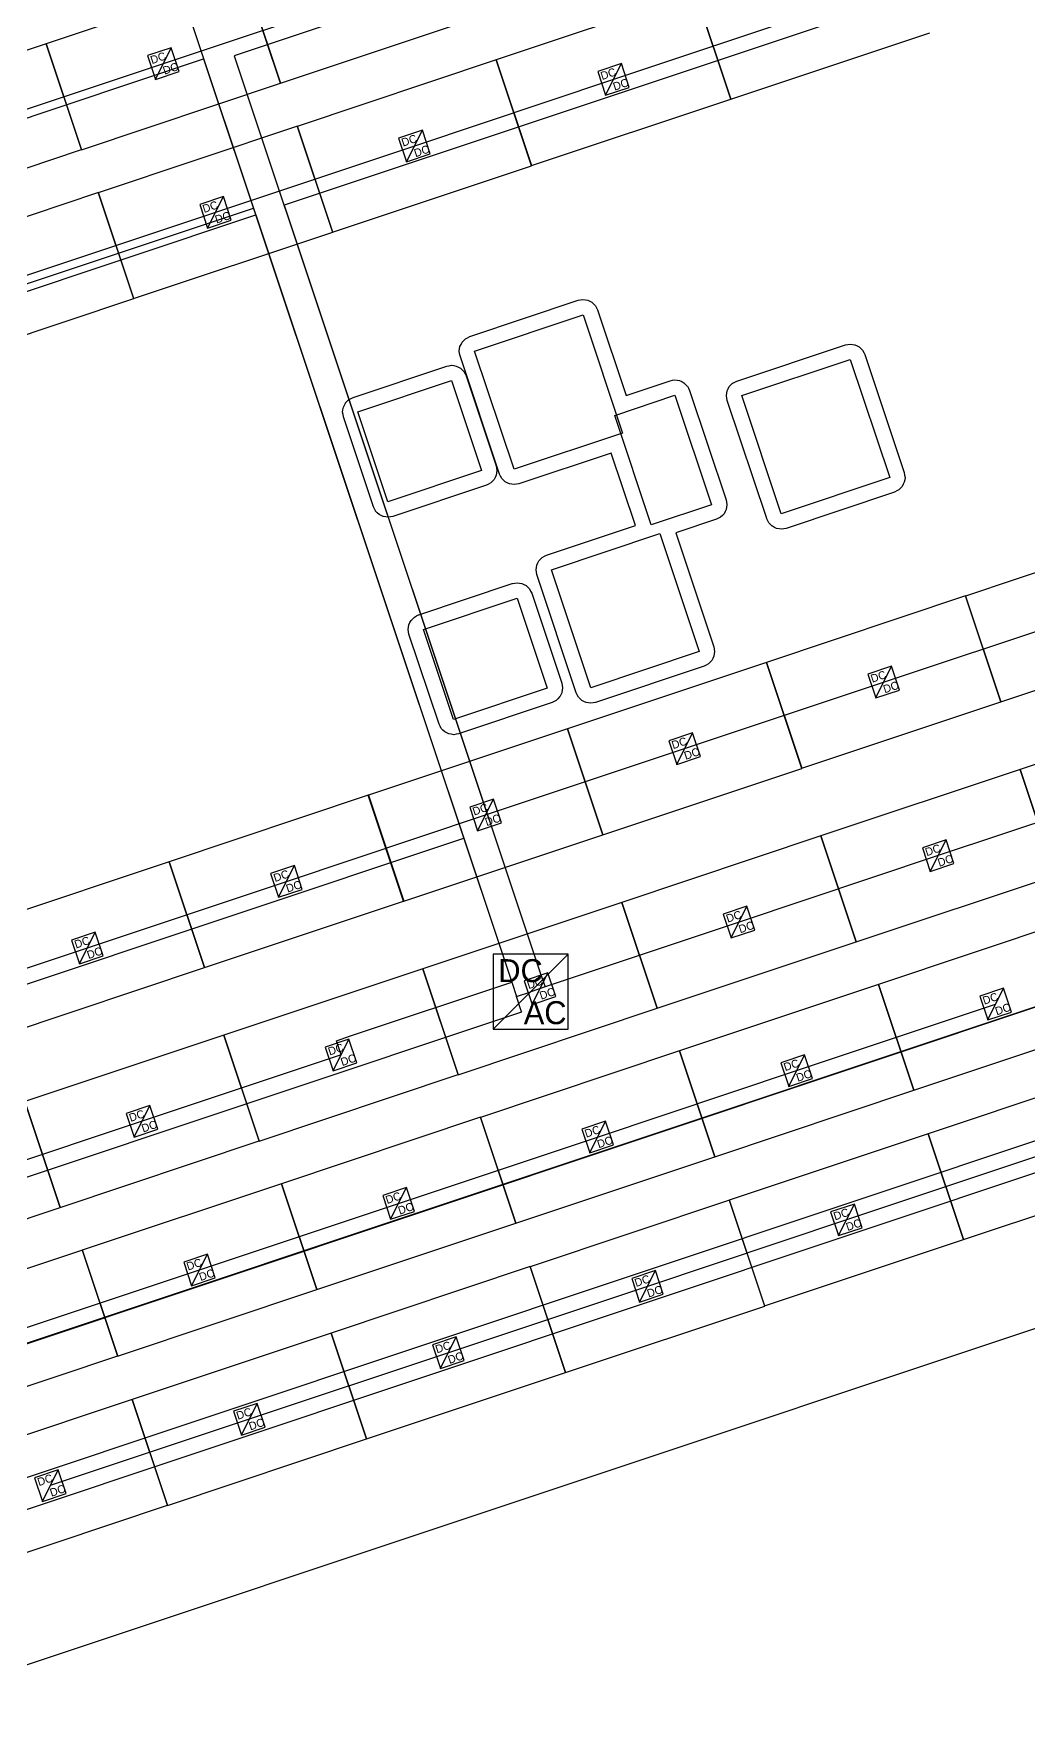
# Model space of a CAD drawing. Header units: feet. Extents: x -377 to 137, y -256 to 143.
# Drawn here: x -195.4 to -162.7, y 30.3 to 85.1 of the extents above; entities that cross this region are included whole.
import ezdxf

# ---------------------------------------------------------------- set-up
doc = ezdxf.new("R2010")
doc.units = ezdxf.units.FT
for name, color, linetype in [('Buildings', 7, 'CONTINUOUS'), ('Connections', 7, 'CONTINUOUS'), ('Inverters', 7, 'CONTINUOUS'), ('Modules', 7, 'CONTINUOUS'), ('Obstructions', 7, 'CONTINUOUS'), ('Setbacks', 7, 'CONTINUOUS'), ('Strings', 7, 'CONTINUOUS')]:
    doc.layers.add(name, color=color, linetype=linetype)

msp = doc.modelspace()

# ---------------------------------------------------------------- linework, layer by layer
at = {"layer": 'Buildings', "color": 252}
msp.add_line((-357.301, -22.374), (-122.284, 56.066), dxfattribs=at)
at = {"layer": 'Connections', "color": 91}
for p, q in [((-157.089, 89.507), (-187.168, 79.467)), ((-191.444, 89.168), (-179.701, 53.984)), ((-191.443, 89.166), (-179.701, 53.984)), ((-191.392, 89.011), (-179.701, 53.984)), ((-178.385, 87.849), (-188.805, 84.371)), ((-309.056, 44.472), (-189.81, 84.272)), ((-189.81, 84.272), (-179.701, 53.984)), ((-188.805, 84.371), (-178.767, 54.296)), ((-313.952, 37.394), (-188.175, 79.374)), ((-227.974, 65.849), (-188.102, 79.157)), ((-188.175, 79.374), (-179.701, 53.984)), ((-188.102, 79.157), (-179.701, 53.984)), ((-187.168, 79.467), (-178.767, 54.296)), ((-300.35, 7.187), (-131.801, 63.442)), ((-228.496, 31.156), (-131.798, 63.431)), ((-338.203, -9.848), (-130.48, 59.482)), ((-266.379, 14.121), (-130.479, 59.479)), ((-199.53, 52.621), (-181.279, 58.712)), ((-181.279, 58.712), (-179.701, 53.984)), ((-200.746, 34.98), (-130.164, 58.538)), ((-178.767, 54.296), (-178.611, 53.829)), ((-178.767, 54.296), (-178.611, 53.829)), ((-184.99, 52.221), (-179.701, 53.986)), ((-179.701, 53.986), (-179.701, 53.984)), ((-179.701, 53.984), (-179.545, 53.517)), ((-179.701, 53.984), (-179.545, 53.517)), ((-179.701, 53.984), (-179.545, 53.517)), ((-179.701, 53.984), (-179.545, 53.517)), ((-179.701, 53.984), (-179.545, 53.517)), ((-179.701, 53.984), (-179.545, 53.517)), ((-179.701, 53.984), (-179.545, 53.517)), ((-179.701, 53.984), (-179.545, 53.517)), ((-178.611, 53.829), (-179.078, 53.673)), ((-178.611, 53.829), (-179.078, 53.673)), ((-179.545, 53.517), (-179.078, 53.673)), ((-179.545, 53.517), (-179.078, 53.673)), ((-179.545, 53.517), (-179.078, 53.673)), ((-179.545, 53.517), (-179.078, 53.673)), ((-179.545, 53.517), (-179.078, 53.673)), ((-179.545, 53.517), (-179.078, 53.673)), ((-179.545, 53.517), (-179.078, 53.673)), ((-179.545, 53.517), (-179.078, 53.673)), ((-179.545, 53.517), (-179.078, 53.673)), ((-179.389, 53.05), (-179.545, 53.517)), ((-334.63, 1.19), (-179.375, 53.008)), ((-179.375, 53.008), (-179.389, 53.05)), ((-185.457, 52.065), (-184.99, 52.221)), ((-185.301, 51.598), (-185.457, 52.065))]:
    msp.add_line(p, q, dxfattribs=at)
at = {"layer": 'Inverters'}
for p, q in [((-177.848, 54.903), (-180.308, 54.903)), ((-180.308, 54.903), (-180.308, 52.443)), ((-180.308, 52.443), (-177.848, 54.903)), ((-177.848, 52.443), (-177.848, 54.903)), ((-180.308, 52.443), (-177.848, 52.443))]:
    msp.add_line(p, q, dxfattribs=at)
at = {"layer": 'Modules', "color": 254}
for p, q in [((-188.446, 86.944), (-194.975, 84.764)), ((-187.287, 83.471), (-188.446, 86.944)), ((-188.445, 86.941), (-187.286, 83.469)), ((-173.68, 86.421), (-180.209, 84.242)), ((-172.521, 82.949), (-173.68, 86.421)), ((-173.679, 86.419), (-172.52, 82.946)), ((-187.286, 83.469), (-180.757, 85.648)), ((-172.52, 82.946), (-165.991, 85.126)), ((-194.973, 84.767), (-201.502, 82.588)), ((-194.975, 84.764), (-193.816, 81.292)), ((-193.814, 81.294), (-194.973, 84.767)), ((-190.872, 84.637), (-191.65, 84.377)), ((-191.39, 83.599), (-190.872, 84.637)), ((-190.612, 83.859), (-190.872, 84.637)), ((-191.65, 84.377), (-191.39, 83.599)), ((-180.209, 84.237), (-186.738, 82.058)), ((-180.209, 84.242), (-179.05, 80.77)), ((-179.05, 80.765), (-180.209, 84.237)), ((-176.105, 84.114), (-176.883, 83.855)), ((-176.624, 83.077), (-176.105, 84.114)), ((-175.846, 83.336), (-176.105, 84.114)), ((-193.816, 81.292), (-187.287, 83.471)), ((-191.39, 83.599), (-190.612, 83.859)), ((-176.883, 83.855), (-176.624, 83.077)), ((-176.624, 83.077), (-175.846, 83.336)), ((-179.05, 80.77), (-172.521, 82.949)), ((-186.736, 82.061), (-193.265, 79.881)), ((-186.738, 82.058), (-185.579, 78.586)), ((-185.577, 78.588), (-186.736, 82.061)), ((-182.635, 81.93), (-183.413, 81.671)), ((-183.154, 80.893), (-182.635, 81.93)), ((-182.376, 81.152), (-182.635, 81.93)), ((-200.343, 79.115), (-193.814, 81.294)), ((-183.413, 81.671), (-183.154, 80.893)), ((-183.154, 80.893), (-182.376, 81.152)), ((-185.579, 78.586), (-179.05, 80.765)), ((-193.263, 79.884), (-199.792, 77.705)), ((-193.265, 79.881), (-192.106, 76.409)), ((-192.104, 76.411), (-193.263, 79.884)), ((-189.162, 79.754), (-189.94, 79.494)), ((-189.94, 79.494), (-189.68, 78.716)), ((-189.68, 78.716), (-189.162, 79.754)), ((-188.902, 78.976), (-189.162, 79.754)), ((-189.68, 78.716), (-188.902, 78.976)), ((-192.106, 76.409), (-185.577, 78.588)), ((-198.633, 74.232), (-192.104, 76.411)), ((-158.289, 68.829), (-164.818, 66.649)), ((-164.819, 66.652), (-171.348, 64.473)), ((-163.66, 63.179), (-164.819, 66.652)), ((-164.818, 66.649), (-163.659, 63.177)), ((-163.659, 63.177), (-157.13, 65.356)), ((-171.348, 64.472), (-177.877, 62.292)), ((-171.348, 64.473), (-170.189, 61)), ((-170.189, 60.999), (-171.348, 64.472)), ((-167.244, 64.345), (-168.022, 64.085)), ((-167.763, 63.307), (-167.244, 64.345)), ((-166.985, 63.567), (-167.244, 64.345)), ((-168.022, 64.085), (-167.763, 63.307)), ((-170.189, 61), (-163.66, 63.179)), ((-167.763, 63.307), (-166.985, 63.567)), ((-156.5, 63.138), (-163.029, 60.959)), ((-177.878, 62.295), (-184.407, 60.116)), ((-176.719, 58.822), (-177.878, 62.295)), ((-177.877, 62.292), (-176.718, 58.82)), ((-173.774, 62.165), (-174.552, 61.905)), ((-174.293, 61.127), (-173.774, 62.165)), ((-173.515, 61.387), (-173.774, 62.165)), ((-174.552, 61.905), (-174.293, 61.127)), ((-176.718, 58.82), (-170.189, 60.999)), ((-174.293, 61.127), (-173.515, 61.387)), ((-163.03, 60.962), (-169.559, 58.783)), ((-161.871, 57.489), (-163.03, 60.962)), ((-163.029, 60.959), (-161.87, 57.487)), ((-184.408, 60.114), (-190.937, 57.935)), ((-183.249, 56.642), (-184.408, 60.114)), ((-184.407, 60.116), (-183.248, 56.643)), ((-180.304, 59.988), (-181.082, 59.728)), ((-180.822, 58.95), (-180.304, 59.988)), ((-180.044, 59.21), (-180.304, 59.988)), ((-181.082, 59.728), (-180.822, 58.95)), ((-180.822, 58.95), (-180.044, 59.21)), ((-183.248, 56.643), (-176.719, 58.822)), ((-169.56, 58.781), (-176.089, 56.602)), ((-168.401, 55.309), (-169.56, 58.781)), ((-169.559, 58.783), (-168.4, 55.31)), ((-165.456, 58.655), (-166.234, 58.395)), ((-165.974, 57.617), (-165.456, 58.655)), ((-165.196, 57.877), (-165.456, 58.655)), ((-166.234, 58.395), (-165.974, 57.617)), ((-190.938, 57.934), (-197.467, 55.755)), ((-189.779, 54.462), (-190.938, 57.934)), ((-190.937, 57.935), (-189.778, 54.463)), ((-186.834, 57.807), (-187.612, 57.548)), ((-187.352, 56.77), (-186.834, 57.807)), ((-186.574, 57.029), (-186.834, 57.807)), ((-165.974, 57.617), (-165.196, 57.877)), ((-187.612, 57.548), (-187.352, 56.77)), ((-187.352, 56.77), (-186.574, 57.029)), ((-168.4, 55.31), (-161.871, 57.489)), ((-189.778, 54.463), (-183.249, 56.642)), ((-176.09, 56.601), (-182.619, 54.422)), ((-174.931, 53.129), (-176.09, 56.601)), ((-176.089, 56.602), (-174.93, 53.13)), ((-171.986, 56.474), (-172.764, 56.215)), ((-172.504, 55.437), (-171.986, 56.474)), ((-171.726, 55.696), (-171.986, 56.474)), ((-172.764, 56.215), (-172.504, 55.437)), ((-161.145, 56.09), (-167.674, 53.911)), ((-193.363, 55.627), (-194.142, 55.367)), ((-194.142, 55.367), (-193.882, 54.589)), ((-193.882, 54.589), (-193.363, 55.627)), ((-193.104, 54.849), (-193.363, 55.627)), ((-172.504, 55.437), (-171.726, 55.696)), ((-193.882, 54.589), (-193.104, 54.849)), ((-174.93, 53.13), (-168.401, 55.309)), ((-196.308, 52.282), (-189.779, 54.462)), ((-182.616, 54.424), (-189.146, 52.245)), ((-182.619, 54.422), (-181.46, 50.949)), ((-181.457, 50.952), (-182.616, 54.424)), ((-178.515, 54.294), (-179.293, 54.034)), ((-179.034, 53.256), (-178.515, 54.294)), ((-178.256, 53.516), (-178.515, 54.294)), ((-179.293, 54.034), (-179.034, 53.256)), ((-167.672, 53.909), (-174.201, 51.73)), ((-167.674, 53.911), (-166.515, 50.438)), ((-166.513, 50.437), (-167.672, 53.909)), ((-163.571, 53.783), (-164.349, 53.523)), ((-164.089, 52.745), (-163.571, 53.783)), ((-163.311, 53.005), (-163.571, 53.783)), ((-179.034, 53.256), (-178.256, 53.516)), ((-164.349, 53.523), (-164.089, 52.745)), ((-181.46, 50.949), (-174.931, 53.129)), ((-164.089, 52.745), (-163.311, 53.005)), ((-189.146, 52.248), (-195.675, 50.068)), ((-187.987, 48.775), (-189.146, 52.248)), ((-189.146, 52.245), (-187.987, 48.773)), ((-185.042, 52.117), (-185.82, 51.858)), ((-185.561, 51.08), (-185.042, 52.117)), ((-184.783, 51.339), (-185.042, 52.117)), ((-166.515, 50.438), (-159.986, 52.617)), ((-185.82, 51.858), (-185.561, 51.08)), ((-174.202, 51.729), (-180.731, 49.55)), ((-173.043, 48.257), (-174.202, 51.729)), ((-174.201, 51.73), (-173.042, 48.258)), ((-170.098, 51.602), (-170.876, 51.343)), ((-170.616, 50.565), (-170.098, 51.602)), ((-169.838, 50.824), (-170.098, 51.602)), ((-185.561, 51.08), (-184.783, 51.339)), ((-170.876, 51.343), (-170.616, 50.565)), ((-159.508, 51.192), (-166.038, 49.013)), ((-187.987, 48.773), (-181.457, 50.952)), ((-173.042, 48.258), (-166.513, 50.437)), ((-170.616, 50.565), (-169.838, 50.824)), ((-194.52, 46.595), (-195.679, 50.067)), ((-195.675, 50.068), (-194.516, 46.596)), ((-191.572, 49.941), (-192.35, 49.681)), ((-192.09, 48.903), (-191.572, 49.941)), ((-191.312, 49.163), (-191.572, 49.941)), ((-192.35, 49.681), (-192.09, 48.903)), ((-180.732, 49.552), (-187.261, 47.373)), ((-179.573, 46.08), (-180.732, 49.552)), ((-180.731, 49.55), (-179.572, 46.077)), ((-176.628, 49.422), (-177.406, 49.162)), ((-177.146, 48.384), (-176.628, 49.422)), ((-176.368, 48.644), (-176.628, 49.422)), ((-192.09, 48.903), (-191.312, 49.163)), ((-177.406, 49.162), (-177.146, 48.384)), ((-166.038, 49.015), (-172.567, 46.836)), ((-164.879, 45.543), (-166.038, 49.015)), ((-166.038, 49.013), (-164.879, 45.54)), ((-194.516, 46.596), (-187.987, 48.775)), ((-179.572, 46.077), (-173.043, 48.257)), ((-177.146, 48.384), (-176.368, 48.644)), ((-164.879, 45.54), (-158.349, 47.72)), ((-187.261, 47.372), (-193.79, 45.193)), ((-187.261, 47.373), (-186.102, 43.901)), ((-186.102, 43.899), (-187.261, 47.372)), ((-183.157, 47.245), (-183.935, 46.986)), ((-183.676, 46.208), (-183.157, 47.245)), ((-182.898, 46.467), (-183.157, 47.245)), ((-183.935, 46.986), (-183.676, 46.208)), ((-172.565, 46.831), (-179.094, 44.652)), ((-172.567, 46.836), (-171.408, 43.364)), ((-171.406, 43.359), (-172.565, 46.831)), ((-168.464, 46.708), (-169.242, 46.449)), ((-168.982, 45.671), (-168.464, 46.708)), ((-168.204, 45.93), (-168.464, 46.708)), ((-201.049, 44.416), (-194.52, 46.595)), ((-186.102, 43.901), (-179.573, 46.08)), ((-183.676, 46.208), (-182.898, 46.467)), ((-169.242, 46.449), (-168.982, 45.671)), ((-171.408, 43.364), (-164.879, 45.543)), ((-168.982, 45.671), (-168.204, 45.93)), ((-193.785, 45.195), (-200.314, 43.016)), ((-193.79, 45.193), (-192.631, 41.72)), ((-192.626, 41.723), (-193.785, 45.195)), ((-189.687, 45.065), (-190.465, 44.805)), ((-190.206, 44.027), (-189.687, 45.065)), ((-189.428, 44.287), (-189.687, 45.065)), ((-190.465, 44.805), (-190.206, 44.027)), ((-179.098, 44.655), (-185.627, 42.475)), ((-177.939, 41.182), (-179.098, 44.655)), ((-179.094, 44.652), (-177.935, 41.18)), ((-174.991, 44.524), (-175.769, 44.265)), ((-175.509, 43.487), (-174.991, 44.524)), ((-174.731, 43.746), (-174.991, 44.524)), ((-192.631, 41.72), (-186.102, 43.899)), ((-190.206, 44.027), (-189.428, 44.287)), ((-175.769, 44.265), (-175.509, 43.487)), ((-177.935, 41.18), (-171.406, 43.359)), ((-175.509, 43.487), (-174.731, 43.746)), ((-185.627, 42.474), (-192.157, 40.295)), ((-185.627, 42.475), (-184.468, 39.003)), ((-184.468, 39.002), (-185.627, 42.474)), ((-181.524, 42.348), (-182.302, 42.088)), ((-182.042, 41.31), (-181.524, 42.348)), ((-181.264, 41.57), (-181.524, 42.348)), ((-199.155, 39.544), (-192.626, 41.723)), ((-182.302, 42.088), (-182.042, 41.31)), ((-184.468, 39.003), (-177.939, 41.182)), ((-182.042, 41.31), (-181.264, 41.57)), ((-192.154, 40.298), (-198.683, 38.118)), ((-192.157, 40.295), (-190.998, 36.823)), ((-190.995, 36.825), (-192.154, 40.298)), ((-188.053, 40.167), (-188.831, 39.908)), ((-188.572, 39.13), (-188.053, 40.167)), ((-187.794, 39.389), (-188.053, 40.167)), ((-188.831, 39.908), (-188.572, 39.13)), ((-190.998, 36.823), (-184.468, 39.002)), ((-188.572, 39.13), (-187.794, 39.389)), ((-194.58, 37.991), (-195.358, 37.731)), ((-195.099, 36.953), (-194.58, 37.991)), ((-194.32, 37.213), (-194.58, 37.991)), ((-195.358, 37.731), (-195.099, 36.953)), ((-197.524, 34.646), (-190.995, 36.825)), ((-195.099, 36.953), (-194.32, 37.213))]:
    msp.add_line(p, q, dxfattribs=at)
at = {"layer": 'Obstructions', "color": 252}
for p, q in [((-180.922, 74.684), (-177.362, 75.875)), ((-177.362, 75.875), (-176.07, 71.996)), ((-179.627, 70.809), (-180.922, 74.684)), ((-172.157, 73.227), (-168.598, 74.414)), ((-168.598, 74.414), (-167.305, 70.539)), ((-184.747, 72.69), (-181.678, 73.716)), ((-181.678, 73.716), (-180.692, 70.765)), ((-176.324, 72.577), (-174.349, 73.238)), ((-174.349, 73.238), (-173.149, 69.644)), ((-170.862, 69.348), (-172.157, 73.227)), ((-183.764, 69.739), (-184.747, 72.69)), ((-175.125, 68.987), (-176.324, 72.577)), ((-176.07, 71.996), (-179.627, 70.809)), ((-180.692, 70.765), (-183.764, 69.739)), ((-167.305, 70.539), (-170.862, 69.348)), ((-173.149, 69.644), (-175.125, 68.987)), ((-178.404, 67.515), (-174.847, 68.702)), ((-174.847, 68.702), (-173.552, 64.827)), ((-177.112, 63.636), (-178.404, 67.515)), ((-182.597, 65.557), (-179.524, 66.584)), ((-179.524, 66.584), (-178.541, 63.633)), ((-181.611, 62.606), (-182.597, 65.557)), ((-173.552, 64.827), (-177.112, 63.636)), ((-178.541, 63.633), (-181.611, 62.606))]:
    msp.add_line(p, q, dxfattribs=at)
at = {"layer": 'Setbacks', "color": 2}
for p, q in [((-181.082, 75.161), (-177.522, 76.352)), ((-177.522, 76.352), (-177.522, 76.352)), ((-177.522, 76.352), (-177.522, 76.352)), ((-177.522, 76.352), (-177.521, 76.352)), ((-177.521, 76.352), (-177.444, 76.365)), ((-177.444, 76.365), (-177.367, 76.378)), ((-177.367, 76.378), (-177.367, 76.378)), ((-177.367, 76.378), (-177.367, 76.378)), ((-177.367, 76.378), (-177.366, 76.378)), ((-177.366, 76.378), (-177.366, 76.378)), ((-177.366, 76.378), (-177.289, 76.366)), ((-177.289, 76.366), (-177.212, 76.355)), ((-177.212, 76.355), (-177.211, 76.355)), ((-177.211, 76.355), (-177.211, 76.355)), ((-177.211, 76.355), (-177.211, 76.355)), ((-177.211, 76.355), (-177.21, 76.354)), ((-177.21, 76.354), (-177.14, 76.319)), ((-177.14, 76.319), (-177.071, 76.285)), ((-177.071, 76.285), (-177.07, 76.284)), ((-177.07, 76.284), (-177.07, 76.284)), ((-177.07, 76.284), (-177.07, 76.284)), ((-177.07, 76.284), (-177.069, 76.284)), ((-177.069, 76.284), (-177.014, 76.229)), ((-177.014, 76.229), (-176.958, 76.174)), ((-176.958, 76.174), (-176.958, 76.174)), ((-176.958, 76.174), (-176.958, 76.174)), ((-176.958, 76.174), (-176.958, 76.174)), ((-176.958, 76.174), (-176.957, 76.173)), ((-176.957, 76.173), (-176.921, 76.104)), ((-176.921, 76.104), (-176.885, 76.035)), ((-176.885, 76.035), (-176.885, 76.034)), ((-176.885, 76.034), (-176.885, 76.034)), ((-176.885, 76.034), (-176.885, 76.034)), ((-176.885, 76.034), (-175.951, 73.232)), ((-181.221, 75.089), (-181.152, 75.125)), ((-181.152, 75.125), (-181.082, 75.161)), ((-181.082, 75.161), (-181.082, 75.161)), ((-181.425, 74.68), (-181.414, 74.758)), ((-181.425, 74.68), (-181.425, 74.68)), ((-181.425, 74.68), (-181.425, 74.68)), ((-181.425, 74.679), (-181.425, 74.68)), ((-181.425, 74.68), (-181.425, 74.68)), ((-181.412, 74.602), (-181.425, 74.679)), ((-181.414, 74.758), (-181.402, 74.835)), ((-181.399, 74.525), (-181.412, 74.602)), ((-181.402, 74.836), (-181.367, 74.906)), ((-181.402, 74.835), (-181.402, 74.836)), ((-181.402, 74.836), (-181.402, 74.836)), ((-181.402, 74.836), (-181.402, 74.836)), ((-181.402, 74.836), (-181.402, 74.836)), ((-181.367, 74.906), (-181.332, 74.976)), ((-181.332, 74.976), (-181.331, 74.977)), ((-181.332, 74.976), (-181.332, 74.976)), ((-181.332, 74.976), (-181.332, 74.976)), ((-181.332, 74.976), (-181.332, 74.976)), ((-181.331, 74.977), (-181.277, 75.032)), ((-181.277, 75.032), (-181.222, 75.088)), ((-181.222, 75.088), (-181.221, 75.089)), ((-181.221, 75.089), (-181.221, 75.089)), ((-181.221, 75.089), (-181.221, 75.089)), ((-181.221, 75.089), (-181.221, 75.089)), ((-172.317, 73.704), (-168.757, 74.891)), ((-168.757, 74.891), (-168.756, 74.891)), ((-168.756, 74.891), (-168.679, 74.904)), ((-168.679, 74.904), (-168.602, 74.917)), ((-168.602, 74.917), (-168.602, 74.917)), ((-168.602, 74.917), (-168.602, 74.917)), ((-168.602, 74.917), (-168.601, 74.917)), ((-168.601, 74.917), (-168.524, 74.906)), ((-168.524, 74.906), (-168.446, 74.894)), ((-168.446, 74.894), (-168.446, 74.894)), ((-168.446, 74.894), (-168.446, 74.894)), ((-168.446, 74.894), (-168.445, 74.894)), ((-168.445, 74.894), (-168.376, 74.859)), ((-168.376, 74.859), (-168.306, 74.824)), ((-168.306, 74.824), (-168.305, 74.823)), ((-168.305, 74.823), (-168.305, 74.823)), ((-168.305, 74.823), (-168.305, 74.823)), ((-168.305, 74.823), (-168.249, 74.768)), ((-168.249, 74.768), (-168.193, 74.713)), ((-168.193, 74.713), (-168.193, 74.713)), ((-168.193, 74.713), (-168.193, 74.713)), ((-168.193, 74.713), (-168.193, 74.712)), ((-168.193, 74.712), (-168.156, 74.642)), ((-168.156, 74.642), (-168.121, 74.574)), ((-168.121, 74.574), (-168.121, 74.574)), ((-168.121, 74.574), (-168.121, 74.574)), ((-168.121, 74.574), (-168.121, 74.574)), ((-168.121, 74.574), (-168.121, 74.573)), ((-168.121, 74.573), (-168.12, 74.573)), ((-168.12, 74.573), (-168.12, 74.573)), ((-168.12, 74.573), (-168.12, 74.573)), ((-168.12, 74.573), (-166.828, 70.698)), ((-184.907, 73.167), (-181.837, 74.194)), ((-181.837, 74.194), (-181.759, 74.207)), ((-181.837, 74.194), (-181.837, 74.194)), ((-181.837, 74.194), (-181.837, 74.194)), ((-181.837, 74.194), (-181.837, 74.194)), ((-181.759, 74.207), (-181.683, 74.22)), ((-181.683, 74.22), (-181.682, 74.22)), ((-181.682, 74.22), (-181.682, 74.22)), ((-181.682, 74.22), (-181.682, 74.22)), ((-181.682, 74.22), (-181.681, 74.22)), ((-181.681, 74.22), (-181.604, 74.208)), ((-181.604, 74.208), (-181.527, 74.196)), ((-181.527, 74.196), (-181.526, 74.196)), ((-181.526, 74.196), (-181.526, 74.196)), ((-181.526, 74.196), (-181.526, 74.196)), ((-181.526, 74.196), (-181.526, 74.196)), ((-181.526, 74.196), (-181.455, 74.161)), ((-181.455, 74.161), (-181.386, 74.126)), ((-180.104, 70.65), (-181.399, 74.525)), ((-181.399, 74.525), (-181.399, 74.525)), ((-181.386, 74.126), (-181.385, 74.126)), ((-181.385, 74.126), (-181.385, 74.126)), ((-181.385, 74.126), (-181.385, 74.126)), ((-181.385, 74.126), (-181.385, 74.126)), ((-181.385, 74.126), (-181.328, 74.07)), ((-181.328, 74.07), (-181.273, 74.016)), ((-181.273, 74.016), (-181.273, 74.016)), ((-181.273, 74.016), (-181.273, 74.016)), ((-181.273, 74.016), (-181.273, 74.016)), ((-181.273, 74.016), (-181.273, 74.015)), ((-181.273, 74.015), (-181.236, 73.945)), ((-181.236, 73.945), (-181.201, 73.876)), ((-181.201, 73.876), (-181.2, 73.876)), ((-181.2, 73.876), (-181.2, 73.876)), ((-181.2, 73.876), (-181.2, 73.876)), ((-181.2, 73.876), (-180.214, 70.925)), ((-175.951, 73.232), (-174.508, 73.715)), ((-174.508, 73.715), (-174.508, 73.715)), ((-174.508, 73.715), (-174.508, 73.715)), ((-174.508, 73.715), (-174.507, 73.715)), ((-174.507, 73.715), (-174.43, 73.728)), ((-174.43, 73.728), (-174.353, 73.741)), ((-174.353, 73.741), (-174.353, 73.741)), ((-174.353, 73.741), (-174.353, 73.741)), ((-174.353, 73.741), (-174.352, 73.741)), ((-174.352, 73.741), (-174.352, 73.741)), ((-174.352, 73.741), (-174.275, 73.729)), ((-174.275, 73.729), (-174.198, 73.718)), ((-174.198, 73.718), (-174.197, 73.718)), ((-174.197, 73.718), (-174.197, 73.718)), ((-174.197, 73.718), (-174.197, 73.718)), ((-174.197, 73.718), (-174.196, 73.718)), ((-174.196, 73.718), (-174.126, 73.683)), ((-174.126, 73.683), (-174.057, 73.648)), ((-174.057, 73.648), (-174.056, 73.648)), ((-174.056, 73.648), (-174.056, 73.647)), ((-174.056, 73.647), (-174.056, 73.647)), ((-174.056, 73.647), (-174.056, 73.647)), ((-174.056, 73.647), (-174, 73.592)), ((-174, 73.592), (-173.944, 73.538)), ((-173.944, 73.538), (-173.944, 73.537)), ((-173.944, 73.537), (-173.944, 73.537)), ((-173.944, 73.537), (-173.944, 73.537)), ((-173.944, 73.537), (-173.943, 73.536)), ((-173.943, 73.536), (-173.907, 73.467)), ((-173.907, 73.467), (-173.871, 73.398)), ((-172.602, 73.449), (-172.567, 73.519)), ((-172.567, 73.519), (-172.567, 73.52)), ((-172.567, 73.52), (-172.566, 73.52)), ((-172.567, 73.519), (-172.567, 73.519)), ((-172.567, 73.519), (-172.567, 73.519)), ((-172.566, 73.52), (-172.511, 73.576)), ((-172.511, 73.576), (-172.457, 73.631)), ((-172.457, 73.631), (-172.456, 73.632)), ((-172.456, 73.632), (-172.386, 73.668)), ((-172.456, 73.632), (-172.456, 73.632)), ((-172.456, 73.632), (-172.456, 73.632)), ((-172.456, 73.632), (-172.456, 73.632)), ((-172.386, 73.668), (-172.317, 73.704)), ((-172.317, 73.704), (-172.317, 73.704)), ((-172.317, 73.704), (-172.317, 73.704)), ((-172.317, 73.704), (-172.317, 73.704)), ((-185.227, 72.842), (-185.192, 72.912)), ((-185.192, 72.912), (-185.157, 72.982)), ((-185.157, 72.982), (-185.157, 72.983)), ((-185.157, 72.983), (-185.156, 72.983)), ((-185.157, 72.982), (-185.157, 72.982)), ((-185.156, 72.983), (-185.101, 73.039)), ((-185.156, 72.983), (-185.156, 72.983)), ((-185.101, 73.039), (-185.047, 73.094)), ((-185.047, 73.094), (-185.046, 73.095)), ((-185.046, 73.095), (-184.976, 73.131)), ((-185.046, 73.095), (-185.046, 73.095)), ((-185.046, 73.095), (-185.046, 73.095)), ((-185.046, 73.095), (-185.046, 73.095)), ((-184.976, 73.131), (-184.907, 73.167)), ((-184.907, 73.167), (-184.907, 73.167)), ((-173.871, 73.398), (-173.871, 73.398)), ((-173.871, 73.398), (-173.871, 73.397)), ((-173.871, 73.397), (-173.871, 73.397)), ((-173.871, 73.397), (-172.672, 69.803)), ((-172.661, 73.224), (-172.649, 73.301)), ((-172.661, 73.223), (-172.661, 73.224)), ((-172.661, 73.223), (-172.661, 73.223)), ((-172.661, 73.222), (-172.661, 73.223)), ((-172.661, 73.223), (-172.661, 73.223)), ((-172.648, 73.145), (-172.661, 73.222)), ((-172.649, 73.301), (-172.637, 73.378)), ((-172.635, 73.068), (-172.648, 73.145)), ((-172.637, 73.379), (-172.602, 73.449)), ((-172.637, 73.378), (-172.637, 73.379)), ((-172.637, 73.379), (-172.637, 73.379)), ((-172.637, 73.379), (-172.637, 73.379)), ((-172.637, 73.378), (-172.637, 73.378)), ((-172.635, 73.067), (-172.635, 73.068)), ((-172.635, 73.068), (-172.635, 73.068)), ((-172.635, 73.068), (-172.635, 73.068)), ((-171.339, 69.189), (-172.635, 73.067)), ((-185.25, 72.687), (-185.239, 72.764)), ((-185.25, 72.686), (-185.25, 72.687)), ((-185.25, 72.686), (-185.25, 72.686)), ((-185.25, 72.685), (-185.25, 72.686)), ((-185.25, 72.686), (-185.25, 72.686)), ((-185.237, 72.608), (-185.25, 72.685)), ((-185.239, 72.764), (-185.227, 72.841)), ((-185.225, 72.531), (-185.237, 72.608)), ((-185.227, 72.841), (-185.227, 72.842)), ((-185.227, 72.842), (-185.227, 72.842)), ((-185.227, 72.842), (-185.227, 72.842)), ((-185.227, 72.841), (-185.227, 72.841)), ((-184.241, 69.58), (-185.225, 72.531)), ((-185.225, 72.531), (-185.225, 72.531)), ((-176.442, 71.341), (-179.467, 70.332)), ((-175.648, 68.965), (-176.442, 71.341)), ((-180.214, 70.925), (-180.214, 70.925)), ((-180.214, 70.925), (-180.214, 70.924)), ((-180.214, 70.924), (-180.201, 70.847)), ((-180.201, 70.847), (-180.188, 70.77)), ((-180.188, 70.769), (-180.2, 70.69)), ((-180.188, 70.77), (-180.188, 70.77)), ((-180.188, 70.77), (-180.188, 70.769)), ((-180.188, 70.769), (-180.188, 70.769)), ((-180.188, 70.769), (-180.188, 70.769)), ((-180.532, 70.288), (-183.604, 69.262)), ((-180.462, 70.324), (-180.532, 70.288)), ((-180.532, 70.288), (-180.532, 70.288)), ((-180.532, 70.288), (-180.532, 70.288)), ((-180.393, 70.36), (-180.462, 70.324)), ((-180.392, 70.361), (-180.393, 70.36)), ((-180.337, 70.417), (-180.392, 70.361)), ((-180.392, 70.361), (-180.392, 70.361)), ((-180.392, 70.361), (-180.392, 70.361)), ((-180.392, 70.361), (-180.392, 70.361)), ((-180.282, 70.472), (-180.337, 70.417)), ((-180.247, 70.543), (-180.282, 70.473)), ((-180.282, 70.473), (-180.282, 70.473)), ((-180.282, 70.473), (-180.282, 70.473)), ((-180.282, 70.473), (-180.282, 70.473)), ((-180.282, 70.473), (-180.282, 70.472)), ((-180.212, 70.613), (-180.247, 70.543)), ((-180.211, 70.614), (-180.212, 70.614)), ((-180.212, 70.614), (-180.212, 70.614)), ((-180.212, 70.614), (-180.212, 70.613)), ((-180.2, 70.69), (-180.211, 70.614)), ((-180.104, 70.649), (-180.104, 70.65)), ((-180.068, 70.58), (-180.104, 70.649)), ((-180.032, 70.511), (-180.068, 70.58)), ((-180.031, 70.51), (-180.032, 70.511)), ((-180.031, 70.509), (-180.031, 70.51)), ((-180.031, 70.51), (-180.031, 70.51)), ((-180.031, 70.51), (-180.031, 70.51)), ((-179.975, 70.455), (-180.031, 70.509)), ((-179.92, 70.4), (-179.975, 70.455)), ((-179.919, 70.4), (-179.92, 70.4)), ((-179.919, 70.399), (-179.919, 70.4)), ((-179.919, 70.4), (-179.919, 70.4)), ((-179.849, 70.364), (-179.919, 70.399)), ((-179.919, 70.399), (-179.919, 70.399)), ((-179.779, 70.329), (-179.849, 70.364)), ((-179.778, 70.329), (-179.779, 70.329)), ((-179.7, 70.317), (-179.778, 70.329)), ((-179.778, 70.329), (-179.778, 70.329)), ((-179.778, 70.329), (-179.778, 70.329)), ((-179.778, 70.329), (-179.778, 70.329)), ((-179.623, 70.306), (-179.7, 70.317)), ((-179.622, 70.306), (-179.623, 70.306)), ((-179.623, 70.306), (-179.623, 70.306)), ((-179.545, 70.319), (-179.622, 70.306)), ((-179.622, 70.306), (-179.622, 70.306)), ((-179.622, 70.306), (-179.622, 70.306)), ((-179.468, 70.332), (-179.545, 70.319)), ((-179.467, 70.332), (-179.468, 70.332)), ((-166.951, 70.19), (-167.005, 70.135)), ((-166.896, 70.246), (-166.951, 70.19)), ((-166.895, 70.247), (-166.896, 70.246)), ((-166.896, 70.246), (-166.896, 70.246)), ((-166.896, 70.246), (-166.896, 70.246)), ((-166.86, 70.317), (-166.895, 70.247)), ((-166.895, 70.247), (-166.895, 70.247)), ((-166.826, 70.387), (-166.86, 70.317)), ((-166.828, 70.698), (-166.828, 70.698)), ((-166.828, 70.698), (-166.815, 70.621)), ((-166.825, 70.387), (-166.826, 70.387)), ((-166.814, 70.465), (-166.825, 70.388)), ((-166.825, 70.388), (-166.825, 70.388)), ((-166.825, 70.388), (-166.825, 70.387)), ((-166.825, 70.387), (-166.825, 70.387)), ((-166.815, 70.621), (-166.802, 70.544)), ((-166.802, 70.542), (-166.814, 70.465)), ((-166.802, 70.544), (-166.802, 70.543)), ((-166.802, 70.543), (-166.802, 70.543)), ((-166.802, 70.543), (-166.802, 70.543)), ((-166.802, 70.543), (-166.802, 70.542)), ((-172.672, 69.803), (-172.672, 69.803)), ((-172.672, 69.803), (-172.672, 69.803)), ((-172.672, 69.803), (-172.672, 69.803)), ((-172.672, 69.803), (-172.659, 69.725)), ((-172.659, 69.725), (-172.646, 69.649)), ((-172.646, 69.647), (-172.658, 69.57)), ((-172.646, 69.649), (-172.646, 69.648)), ((-172.646, 69.648), (-172.646, 69.648)), ((-172.646, 69.648), (-172.646, 69.648)), ((-172.646, 69.648), (-172.646, 69.647)), ((-167.145, 70.062), (-170.702, 68.871)), ((-167.076, 70.098), (-167.145, 70.062)), ((-167.145, 70.062), (-167.145, 70.062)), ((-167.007, 70.134), (-167.076, 70.098)), ((-167.006, 70.134), (-167.007, 70.134)), ((-167.005, 70.135), (-167.006, 70.134)), ((-167.006, 70.134), (-167.006, 70.134)), ((-167.006, 70.134), (-167.006, 70.134)), ((-184.241, 69.579), (-184.241, 69.58)), ((-184.241, 69.58), (-184.241, 69.58)), ((-184.241, 69.58), (-184.241, 69.58)), ((-184.205, 69.51), (-184.241, 69.579)), ((-184.169, 69.441), (-184.205, 69.51)), ((-184.169, 69.44), (-184.169, 69.441)), ((-184.168, 69.439), (-184.169, 69.44)), ((-184.169, 69.44), (-184.169, 69.44)), ((-184.169, 69.44), (-184.169, 69.44)), ((-184.113, 69.385), (-184.168, 69.439)), ((-184.057, 69.33), (-184.113, 69.385)), ((-184.056, 69.33), (-184.057, 69.33)), ((-184.057, 69.33), (-184.057, 69.33)), ((-184.056, 69.329), (-184.056, 69.33)), ((-183.986, 69.294), (-184.056, 69.329)), ((-184.056, 69.329), (-184.056, 69.329)), ((-183.916, 69.259), (-183.986, 69.294)), ((-183.915, 69.259), (-183.916, 69.259)), ((-183.916, 69.259), (-183.916, 69.259)), ((-183.916, 69.259), (-183.916, 69.259)), ((-183.838, 69.247), (-183.915, 69.259)), ((-183.915, 69.259), (-183.915, 69.259)), ((-183.761, 69.236), (-183.838, 69.247)), ((-183.76, 69.236), (-183.761, 69.236)), ((-183.759, 69.236), (-183.76, 69.236)), ((-183.76, 69.236), (-183.76, 69.236)), ((-183.76, 69.236), (-183.76, 69.236)), ((-183.682, 69.249), (-183.759, 69.236)), ((-183.605, 69.261), (-183.682, 69.249)), ((-183.604, 69.262), (-183.605, 69.262)), ((-183.605, 69.262), (-183.605, 69.262)), ((-183.605, 69.262), (-183.605, 69.261)), ((-172.99, 69.167), (-174.324, 68.723)), ((-172.92, 69.203), (-172.99, 69.167)), ((-172.99, 69.167), (-172.99, 69.167)), ((-172.99, 69.167), (-172.99, 69.167)), ((-172.99, 69.167), (-172.99, 69.167)), ((-172.851, 69.239), (-172.92, 69.203)), ((-172.85, 69.239), (-172.851, 69.239)), ((-172.851, 69.239), (-172.851, 69.239)), ((-172.795, 69.295), (-172.85, 69.24)), ((-172.85, 69.24), (-172.85, 69.239)), ((-172.85, 69.239), (-172.85, 69.239)), ((-172.74, 69.351), (-172.795, 69.295)), ((-172.705, 69.422), (-172.74, 69.352)), ((-172.74, 69.352), (-172.74, 69.351)), ((-172.74, 69.351), (-172.74, 69.351)), ((-172.74, 69.351), (-172.74, 69.351)), ((-172.74, 69.351), (-172.74, 69.351)), ((-172.67, 69.491), (-172.705, 69.422)), ((-172.669, 69.492), (-172.67, 69.492)), ((-172.67, 69.492), (-172.67, 69.492)), ((-172.67, 69.492), (-172.67, 69.491)), ((-172.658, 69.57), (-172.669, 69.493)), ((-172.669, 69.493), (-172.669, 69.492)), ((-171.339, 69.188), (-171.339, 69.189)), ((-171.339, 69.189), (-171.339, 69.189)), ((-171.303, 69.119), (-171.339, 69.188)), ((-171.339, 69.188), (-171.339, 69.188)), ((-171.267, 69.05), (-171.303, 69.119)), ((-178.563, 67.992), (-175.648, 68.965)), ((-174.324, 68.723), (-173.075, 64.986)), ((-171.267, 69.049), (-171.267, 69.05)), ((-171.266, 69.049), (-171.267, 69.049)), ((-171.267, 69.049), (-171.267, 69.049)), ((-171.266, 69.048), (-171.266, 69.049)), ((-171.21, 68.994), (-171.266, 69.048)), ((-171.155, 68.939), (-171.21, 68.994)), ((-171.154, 68.939), (-171.155, 68.939)), ((-171.154, 68.938), (-171.154, 68.939)), ((-171.154, 68.939), (-171.154, 68.939)), ((-171.084, 68.903), (-171.154, 68.938)), ((-171.154, 68.938), (-171.154, 68.938)), ((-171.014, 68.869), (-171.084, 68.903)), ((-171.013, 68.868), (-171.014, 68.869)), ((-170.936, 68.857), (-171.013, 68.868)), ((-171.013, 68.868), (-171.013, 68.868)), ((-171.013, 68.868), (-171.013, 68.868)), ((-171.013, 68.868), (-171.013, 68.868)), ((-170.858, 68.845), (-170.936, 68.857)), ((-170.857, 68.845), (-170.858, 68.845)), ((-170.858, 68.845), (-170.858, 68.845)), ((-170.858, 68.845), (-170.858, 68.845)), ((-170.78, 68.858), (-170.857, 68.845)), ((-170.857, 68.845), (-170.857, 68.845)), ((-170.703, 68.871), (-170.78, 68.858)), ((-170.702, 68.871), (-170.703, 68.871)), ((-170.702, 68.871), (-170.702, 68.871)), ((-170.702, 68.871), (-170.702, 68.871)), ((-178.633, 67.956), (-178.564, 67.992)), ((-178.564, 67.992), (-178.563, 67.992)), ((-178.907, 67.512), (-178.896, 67.589)), ((-178.907, 67.511), (-178.907, 67.512)), ((-178.907, 67.51), (-178.907, 67.511)), ((-178.907, 67.511), (-178.907, 67.511)), ((-178.907, 67.511), (-178.907, 67.511)), ((-178.894, 67.433), (-178.907, 67.51)), ((-178.896, 67.589), (-178.884, 67.666)), ((-178.882, 67.356), (-178.894, 67.433)), ((-178.884, 67.667), (-178.849, 67.737)), ((-178.884, 67.666), (-178.884, 67.667)), ((-178.884, 67.667), (-178.884, 67.667)), ((-178.884, 67.667), (-178.884, 67.667)), ((-178.884, 67.667), (-178.884, 67.667)), ((-178.849, 67.737), (-178.814, 67.807)), ((-178.814, 67.807), (-178.813, 67.808)), ((-178.814, 67.807), (-178.814, 67.807)), ((-178.814, 67.807), (-178.814, 67.807)), ((-178.813, 67.808), (-178.758, 67.864)), ((-178.813, 67.808), (-178.813, 67.808)), ((-178.758, 67.864), (-178.704, 67.919)), ((-178.704, 67.919), (-178.703, 67.92)), ((-178.703, 67.92), (-178.633, 67.956)), ((-178.703, 67.92), (-178.703, 67.92)), ((-178.703, 67.92), (-178.703, 67.92)), ((-178.703, 67.92), (-178.703, 67.92)), ((-182.756, 66.035), (-179.684, 67.061)), ((-179.684, 67.061), (-179.684, 67.061)), ((-179.684, 67.061), (-179.684, 67.061)), ((-179.684, 67.061), (-179.683, 67.061)), ((-179.683, 67.061), (-179.606, 67.074)), ((-179.606, 67.074), (-179.529, 67.087)), ((-179.529, 67.087), (-179.529, 67.087)), ((-179.529, 67.087), (-179.528, 67.087)), ((-179.528, 67.087), (-179.528, 67.087)), ((-179.528, 67.087), (-179.528, 67.087)), ((-179.528, 67.087), (-179.451, 67.075)), ((-179.451, 67.075), (-179.373, 67.064)), ((-179.373, 67.064), (-179.373, 67.063)), ((-179.373, 67.063), (-179.373, 67.063)), ((-179.373, 67.063), (-179.373, 67.063)), ((-179.373, 67.063), (-179.372, 67.063)), ((-179.372, 67.063), (-179.302, 67.028)), ((-179.302, 67.028), (-179.232, 66.993)), ((-179.232, 66.993), (-179.232, 66.993)), ((-179.232, 66.993), (-179.232, 66.993)), ((-179.232, 66.993), (-179.232, 66.993)), ((-179.232, 66.993), (-179.231, 66.993)), ((-179.231, 66.993), (-179.176, 66.938)), ((-179.176, 66.938), (-179.12, 66.883)), ((-179.12, 66.883), (-179.12, 66.883)), ((-179.12, 66.883), (-179.12, 66.883)), ((-179.12, 66.883), (-179.12, 66.882)), ((-179.12, 66.882), (-179.119, 66.882)), ((-179.119, 66.882), (-179.083, 66.813)), ((-177.589, 63.477), (-178.882, 67.356)), ((-178.882, 67.356), (-178.882, 67.356)), ((-179.083, 66.813), (-179.047, 66.743)), ((-179.047, 66.743), (-179.047, 66.743)), ((-179.047, 66.743), (-179.047, 66.743)), ((-179.047, 66.743), (-179.047, 66.743)), ((-179.047, 66.743), (-178.064, 63.792)), ((-183.041, 65.78), (-183.007, 65.849)), ((-183.007, 65.849), (-183.006, 65.85)), ((-183.006, 65.85), (-182.951, 65.906)), ((-183.006, 65.85), (-183.006, 65.85)), ((-183.006, 65.85), (-183.006, 65.85)), ((-182.951, 65.906), (-182.896, 65.962)), ((-182.896, 65.962), (-182.896, 65.962)), ((-182.896, 65.962), (-182.896, 65.962)), ((-182.896, 65.962), (-182.896, 65.962)), ((-182.896, 65.962), (-182.895, 65.962)), ((-182.895, 65.962), (-182.827, 65.998)), ((-182.827, 65.998), (-182.757, 66.034)), ((-182.757, 66.034), (-182.756, 66.035)), ((-182.756, 66.035), (-182.756, 66.035)), ((-182.756, 66.035), (-182.756, 66.035)), ((-183.1, 65.554), (-183.089, 65.63)), ((-183.1, 65.553), (-183.1, 65.554)), ((-183.1, 65.553), (-183.1, 65.553)), ((-183.087, 65.474), (-183.1, 65.553)), ((-183.1, 65.553), (-183.1, 65.553)), ((-183.1, 65.553), (-183.1, 65.553)), ((-183.089, 65.63), (-183.077, 65.708)), ((-183.074, 65.398), (-183.087, 65.474)), ((-183.077, 65.708), (-183.077, 65.709)), ((-183.077, 65.709), (-183.077, 65.709)), ((-183.077, 65.709), (-183.077, 65.709)), ((-183.077, 65.709), (-183.076, 65.709)), ((-183.076, 65.709), (-183.041, 65.78)), ((-182.088, 62.447), (-183.074, 65.398)), ((-183.074, 65.398), (-183.074, 65.398)), ((-183.074, 65.398), (-183.074, 65.398)), ((-183.074, 65.398), (-183.074, 65.398)), ((-173.075, 64.986), (-173.075, 64.986)), ((-173.075, 64.986), (-173.062, 64.909)), ((-173.06, 64.753), (-173.072, 64.676)), ((-173.062, 64.909), (-173.049, 64.832)), ((-173.049, 64.831), (-173.06, 64.753)), ((-173.049, 64.832), (-173.049, 64.831)), ((-173.049, 64.831), (-173.049, 64.831)), ((-173.049, 64.831), (-173.049, 64.831)), ((-173.049, 64.831), (-173.049, 64.831)), ((-173.392, 64.349), (-176.952, 63.159)), ((-173.323, 64.386), (-173.392, 64.35)), ((-173.392, 64.35), (-173.392, 64.35)), ((-173.392, 64.35), (-173.392, 64.349)), ((-173.392, 64.349), (-173.392, 64.349)), ((-173.392, 64.349), (-173.392, 64.349)), ((-173.253, 64.422), (-173.323, 64.386)), ((-173.252, 64.423), (-173.253, 64.422)), ((-173.253, 64.422), (-173.253, 64.422)), ((-173.253, 64.422), (-173.253, 64.422)), ((-173.253, 64.422), (-173.253, 64.422)), ((-173.197, 64.479), (-173.252, 64.423)), ((-173.143, 64.534), (-173.197, 64.479)), ((-173.142, 64.534), (-173.143, 64.534)), ((-173.107, 64.605), (-173.142, 64.535)), ((-173.142, 64.535), (-173.142, 64.535)), ((-173.142, 64.535), (-173.142, 64.534)), ((-173.142, 64.534), (-173.142, 64.534)), ((-173.072, 64.675), (-173.107, 64.605)), ((-173.072, 64.676), (-173.072, 64.675)), ((-173.072, 64.675), (-173.072, 64.675)), ((-173.072, 64.675), (-173.072, 64.675)), ((-173.072, 64.675), (-173.072, 64.675)), ((-178.064, 63.792), (-178.064, 63.791)), ((-178.064, 63.791), (-178.051, 63.714)), ((-178.051, 63.714), (-178.038, 63.637)), ((-178.038, 63.636), (-178.05, 63.559)), ((-178.038, 63.637), (-178.038, 63.637)), ((-178.038, 63.637), (-178.038, 63.637)), ((-178.038, 63.637), (-178.038, 63.636)), ((-178.038, 63.636), (-178.038, 63.636)), ((-178.382, 63.155), (-181.451, 62.129)), ((-178.381, 63.155), (-178.382, 63.155)), ((-178.312, 63.191), (-178.381, 63.155)), ((-178.243, 63.227), (-178.312, 63.191)), ((-178.242, 63.228), (-178.243, 63.227)), ((-178.187, 63.284), (-178.242, 63.228)), ((-178.242, 63.228), (-178.242, 63.228)), ((-178.242, 63.228), (-178.242, 63.228)), ((-178.242, 63.228), (-178.242, 63.228)), ((-178.132, 63.339), (-178.187, 63.284)), ((-178.131, 63.341), (-178.132, 63.34)), ((-178.132, 63.34), (-178.132, 63.34)), ((-178.132, 63.34), (-178.132, 63.34)), ((-178.132, 63.34), (-178.132, 63.339)), ((-178.096, 63.411), (-178.131, 63.341)), ((-178.062, 63.48), (-178.096, 63.411)), ((-178.061, 63.481), (-178.062, 63.48)), ((-178.05, 63.559), (-178.061, 63.482)), ((-178.061, 63.482), (-178.061, 63.481)), ((-178.061, 63.481), (-178.061, 63.481)), ((-178.061, 63.481), (-178.061, 63.481)), ((-177.589, 63.476), (-177.589, 63.477)), ((-177.589, 63.477), (-177.589, 63.477)), ((-177.589, 63.477), (-177.589, 63.477)), ((-177.553, 63.407), (-177.589, 63.476)), ((-177.517, 63.338), (-177.553, 63.407)), ((-177.516, 63.337), (-177.517, 63.338)), ((-177.516, 63.336), (-177.516, 63.337)), ((-177.516, 63.337), (-177.516, 63.337)), ((-177.516, 63.337), (-177.516, 63.337)), ((-177.46, 63.282), (-177.516, 63.336)), ((-177.405, 63.227), (-177.46, 63.282)), ((-177.404, 63.227), (-177.405, 63.227)), ((-177.404, 63.226), (-177.404, 63.227)), ((-177.404, 63.227), (-177.404, 63.227)), ((-177.403, 63.226), (-177.404, 63.226)), ((-177.334, 63.191), (-177.403, 63.226)), ((-177.264, 63.157), (-177.334, 63.191)), ((-177.263, 63.156), (-177.264, 63.157)), ((-177.262, 63.156), (-177.263, 63.156)), ((-177.263, 63.156), (-177.263, 63.156)), ((-177.263, 63.156), (-177.263, 63.156)), ((-177.185, 63.145), (-177.262, 63.156)), ((-177.108, 63.133), (-177.185, 63.145)), ((-177.107, 63.133), (-177.108, 63.133)), ((-177.108, 63.133), (-177.108, 63.133)), ((-177.03, 63.146), (-177.107, 63.133)), ((-177.107, 63.133), (-177.107, 63.133)), ((-177.107, 63.133), (-177.107, 63.133)), ((-176.953, 63.159), (-177.03, 63.146)), ((-176.952, 63.159), (-176.953, 63.159)), ((-176.952, 63.159), (-176.952, 63.159)), ((-176.952, 63.159), (-176.952, 63.159)), ((-182.088, 62.446), (-182.088, 62.447)), ((-182.088, 62.447), (-182.088, 62.447)), ((-182.088, 62.447), (-182.088, 62.447)), ((-182.051, 62.377), (-182.088, 62.446)), ((-182.016, 62.307), (-182.051, 62.377)), ((-182.015, 62.307), (-182.016, 62.307)), ((-181.959, 62.252), (-182.015, 62.307)), ((-182.015, 62.307), (-182.015, 62.307)), ((-182.015, 62.307), (-182.015, 62.307)), ((-182.015, 62.307), (-182.015, 62.307)), ((-181.903, 62.197), (-181.959, 62.252)), ((-181.903, 62.196), (-181.903, 62.197)), ((-181.903, 62.197), (-181.903, 62.197)), ((-181.903, 62.197), (-181.903, 62.197)), ((-181.903, 62.197), (-181.903, 62.197)), ((-181.833, 62.162), (-181.903, 62.196)), ((-181.763, 62.127), (-181.833, 62.162)), ((-181.762, 62.126), (-181.763, 62.127)), ((-181.685, 62.115), (-181.762, 62.126)), ((-181.762, 62.126), (-181.762, 62.126)), ((-181.762, 62.126), (-181.762, 62.126)), ((-181.762, 62.126), (-181.762, 62.126)), ((-181.607, 62.103), (-181.685, 62.115)), ((-181.606, 62.103), (-181.607, 62.103)), ((-181.529, 62.116), (-181.606, 62.103)), ((-181.606, 62.103), (-181.606, 62.103)), ((-181.606, 62.103), (-181.606, 62.103)), ((-181.606, 62.103), (-181.606, 62.103)), ((-181.452, 62.129), (-181.529, 62.116)), ((-181.451, 62.129), (-181.452, 62.129)), ((-181.451, 62.129), (-181.451, 62.129)), ((-181.451, 62.129), (-181.451, 62.129))]:
    msp.add_line(p, q, dxfattribs=at)
at = {"layer": 'Strings', "color": 11}
for p, q in [((-191.131, 84.118), (-184.601, 86.295)), ((-169.835, 85.772), (-176.365, 83.596)), ((-197.658, 81.941), (-191.131, 84.118)), ((-176.365, 83.596), (-182.894, 81.412)), ((-182.894, 81.412), (-189.421, 79.235)), ((-189.421, 79.235), (-195.948, 77.058)), ((-167.504, 63.826), (-160.974, 66.003)), ((-174.033, 61.646), (-167.504, 63.826)), ((-180.563, 59.469), (-174.033, 61.646)), ((-159.185, 60.313), (-165.715, 58.136)), ((-187.093, 57.289), (-180.563, 59.469)), ((-165.715, 58.136), (-172.245, 55.956)), ((-193.623, 55.108), (-187.093, 57.289)), ((-172.245, 55.956), (-178.775, 53.775)), ((-200.152, 52.932), (-193.623, 55.108)), ((-170.357, 51.084), (-163.83, 53.264)), ((-185.301, 51.598), (-191.831, 49.422)), ((-176.887, 48.903), (-170.357, 51.084)), ((-191.831, 49.422), (-198.364, 47.241)), ((-183.417, 46.726), (-176.887, 48.903)), ((-162.193, 48.366), (-168.723, 46.19)), ((-189.946, 44.546), (-183.417, 46.726)), ((-168.723, 46.19), (-175.25, 44.006)), ((-196.47, 42.369), (-189.946, 44.546)), ((-175.25, 44.006), (-181.783, 41.829)), ((-181.783, 41.829), (-188.312, 39.648)), ((-188.312, 39.648), (-194.839, 37.472))]:
    msp.add_line(p, q, dxfattribs=at)

# ---------------------------------------------------------------- texts
at = {"layer": 'Inverters'}
for s, p in [('DC', (-180.144, 53.985)), ('AC', (-179.308, 52.607))]:
    msp.add_text(s, height=0.7546, dxfattribs=at).set_placement(p)
at = {"layer": 'Modules'}
for p in [(-191.504, 84.097), (-191.095, 83.75), (-176.738, 83.575), (-176.328, 83.227), (-183.268, 81.391), (-182.858, 81.043), (-189.795, 79.214), (-189.385, 78.866), (-167.877, 63.805), (-167.467, 63.458), (-174.407, 61.625), (-173.997, 61.277), (-180.937, 59.448), (-180.527, 59.101), (-166.089, 58.115), (-165.679, 57.768), (-187.466, 57.268), (-187.056, 56.92), (-172.618, 55.935), (-172.208, 55.587), (-193.996, 55.087), (-193.586, 54.74), (-179.148, 53.754), (-178.738, 53.407), (-164.204, 53.243), (-163.794, 52.896), (-185.675, 51.578), (-185.265, 51.23), (-170.731, 51.063), (-170.321, 50.715), (-192.205, 49.401), (-191.795, 49.053), (-177.26, 48.882), (-176.85, 48.535), (-183.79, 46.706), (-183.38, 46.358), (-169.097, 46.169), (-168.687, 45.821), (-190.32, 44.525), (-189.91, 44.178), (-175.624, 43.985), (-175.214, 43.637), (-182.156, 41.808), (-181.746, 41.461), (-188.686, 39.628), (-188.276, 39.28), (-195.213, 37.451), (-194.803, 37.103)]:
    msp.add_text('DC', height=0.2625, rotation=18.457, dxfattribs=at).set_placement(p)

doc.saveas('drawing.dxf')
